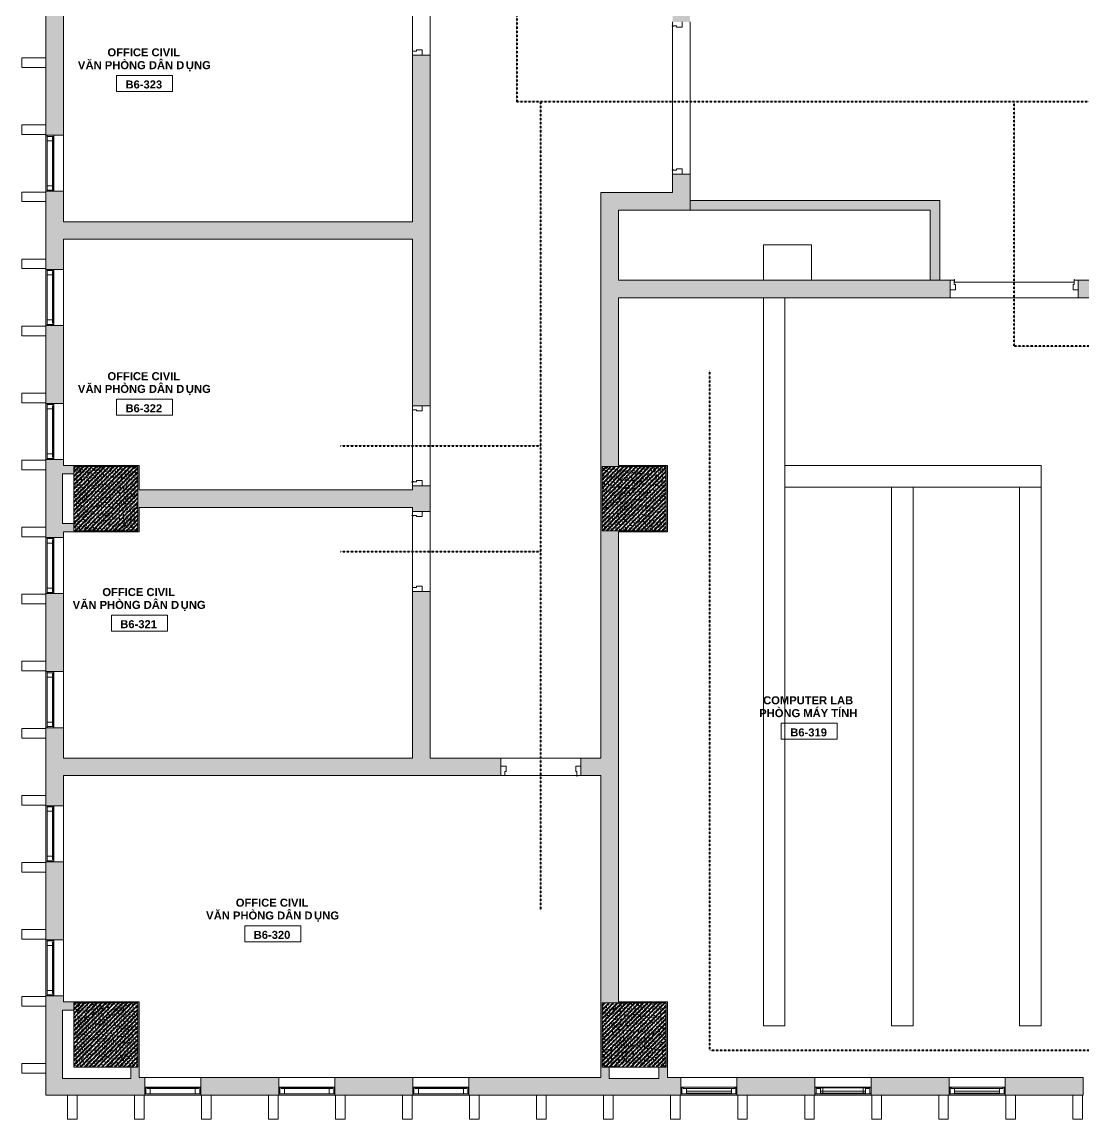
# Model space of a CAD drawing. Header units: millimetres. Extents: x -31340 to 17660, y 19597 to 75297.
# Drawn here: x -31340 to -18080, y 19597 to 33302 of the extents above; entities that cross this region are included whole.
import ezdxf

# ---------------------------------------------------------------- set-up
doc = ezdxf.new("R2010")
doc.units = ezdxf.units.MM
doc.linetypes.add('Dash', pattern=[6.35, 3.175, -3.175])
doc.linetypes.add('dash 1-1', pattern=[2, 1, -1])
for name, color, linetype, lineweight in [('A-AREA-IDEN', 2, 'Continuous', 9), ('A-DETL', 90, 'Continuous', 5), ('A-DOOR', 31, 'Continuous', 5), ('A-DOOR-FRAM', 31, 'Continuous', 5), ('A-FLOR', 192, 'Continuous', 5), ('A-GLAZ', 151, 'Continuous', 5), ('A-GLAZ-CWMG', 51, 'Continuous', 5), ('A-GLAZ-HDLN', 1, 'Dash', 5), ('A-WALL', 113, 'Continuous', 5), ('A-WALL-PATT', 111, 'Continuous', 5), ('M-EQPM', 50, 'Continuous', 5), ('S-COLS', 52, 'Continuous', 5)]:
    doc.layers.add(name, color=color, linetype=linetype, lineweight=lineweight)
doc.styles.add('Arial_B', font='arialbd.ttf', dxfattribs={"height": 100})
doc.styles.add('Arial_B_1', font='arialbd.ttf', dxfattribs={"height": 100})
pattern_1 = [(50, (0, 0), (63.763904, -5.57885), [6.668, -73.343]), (355, (0, 0), (-12.33488, 66.86951), [5.334, -58.674]), (100.451, (5.314, -0.465), (51.43036, 61.29098), [5.667, -62.332]), (46.184, (0, 17.78), (94.87722, -14.71484), [10.001, -110.014]), (96.636, (7.91, 16.55), (83.09115, 86.5993), [8.5, -93.497]), (351.184, (0, 17.78), (83.09204, 86.59928), [8.001, -88.011]), (21, (8.89, 13.335), (53.06449, -35.79273), [6.667, -73.342]), (326, (8.89, 13.335), (21.63066, 64.46546), [5.334, -58.674]), (71.451, (13.31, 10.35), (74.69646, 28.67237), [5.667, -62.332]), (37.5, (0, 0), (1.080413, 29.594271), [1.676, -56.286, 1.676, -57.887, -58.896]), (37.5, (0, 0), (1.080413, 29.594271), [-117.526, 1.676, -57.22]), (7.5, (0, 0), (23.386368, 35.063507), [1.676, -32.283, 1.676, -54.953, -22.447]), (7.5, (0, 0), (23.386368, 35.063507), [-90.589, 1.676, -20.771]), (327.5, (-19.825, 0), (47.456567, -2.005468), [1.676, -20.549, 1.676, -67.666, -92.011]), (327.5, (-19.825, 0), (47.456567, -2.005468), [-91.567, 1.676, -90.335]), (317.5, (-28.715, 0), (51.844948, 8.89904), [1.676, -27.216, 1.676, -44.374, -65.342]), (317.5, (-28.715, 0), (51.844948, 8.89904), [-74.943, 1.676, -63.665]), (45, (0, 0), (-26.71591, 26.71591), []), (45, (0, 10.89), (-26.71591, 26.71591), [])]

# ---------------------------------------------------------------- blocks, each defined once
blk = doc.blocks.new('M_Concrete-Square-Column - C1 - 800 X 800-10759799-3rd Traffic Floor Plan - Pedestrian')
at = {"layer": 'S-COLS'}
h = blk.add_hatch(dxfattribs=at)
h.set_pattern_fill('FP_14', color=256, style=0, pattern_type=2)
h.set_pattern_definition([(50, (30289.934, -27347), (63.763904, -5.57885), [6.667, -73.342]), (355, (30289.934, -27347), (-12.33488, 66.86951), [5.334, -58.674]), (100.451, (30295.25, -27347.465), (51.43036, 61.29098), [5.667, -62.332]), (46.184, (30289.934, -27329.22), (94.87722, -14.71484), [10.001, -110.014]), (96.636, (30297.84, -27330.45), (83.09115, 86.5993), [8.5, -93.497]), (351.184, (30289.93, -27329.22), (83.09204, 86.59928), [8.001, -88.011]), (21, (30298.824, -27333.665), (53.064487, -35.792726), [6.667, -73.342]), (326, (30298.824, -27333.665), (21.63066, 64.46546), [5.334, -58.674]), (71.451, (30303.246, -27336.65), (74.69646, 28.67237), [5.667, -62.332]), (37.5, (30289.934, -27347), (1.080413, 29.594271), [1.676, -56.286, 1.676, -57.887, -58.896]), (37.5, (30289.934, -27347), (1.080413, 29.594271), [-117.526, 1.676, -57.22]), (7.5, (30289.934, -27347), (23.386368, 35.063507), [1.676, -32.283, 1.676, -54.953, -22.447]), (7.5, (30289.934, -27347), (23.386368, 35.063507), [-90.589, 1.676, -20.771]), (327.5, (30270.11, -27347), (47.456567, -2.005468), [1.676, -20.549, 1.676, -67.666, -92.012]), (327.5, (30270.11, -27347), (47.456567, -2.005468), [-91.567, 1.676, -90.335]), (317.5, (30261.22, -27347), (51.844948, 8.89904), [1.676, -27.216, 1.676, -44.374, -65.341]), (317.5, (30261.22, -27347), (51.844948, 8.89904), [-74.943, 1.676, -63.665]), (45, (30289.934, -27347), (-26.71591, 26.71591), []), (45, (30289.934, -27336.11), (-26.71591, 26.71591), [])])
h.paths.add_polyline_path([(-400, -400), (400, -400), (400, 400), (-400, 400), (-400, 65)])
at = {"layer": 'S-COLS', "lineweight": 15}
for p, q in [((400, 400), (-400, 400)), ((-400, 400), (-400, -400)), ((400, -400), (400, 400)), ((-400, -400), (400, -400))]:
    blk.add_line(p, q, dxfattribs=at)
blk = doc.blocks.new('M_Concrete-Square-Column - C1 - 800 X 800-V9-3rd Traffic Floor Plan - Pedestrian')
at = {"layer": 'S-COLS'}
h = blk.add_hatch(dxfattribs=at)
h.set_pattern_fill('FP_15', color=256, style=0, pattern_type=2)
h.set_pattern_definition([(50, (30289.934, -20647), (63.763904, -5.57885), [6.667, -73.342]), (355, (30289.934, -20647), (-12.33488, 66.86951), [5.334, -58.674]), (100.451, (30295.25, -20647.465), (51.43036, 61.29098), [5.667, -62.332]), (46.184, (30289.934, -20629.22), (94.87722, -14.71484), [10.001, -110.014]), (96.636, (30297.84, -20630.45), (83.09115, 86.5993), [8.5, -93.497]), (351.184, (30289.93, -20629.22), (83.09204, 86.59928), [8.001, -88.011]), (21, (30298.824, -20633.665), (53.06449, -35.79273), [6.667, -73.342]), (326, (30298.824, -20633.665), (21.63066, 64.46546), [5.334, -58.674]), (71.451, (30303.246, -20636.65), (74.69646, 28.67237), [5.667, -62.332]), (37.5, (30289.934, -20647), (1.080413, 29.594271), [1.676, -56.286, 1.676, -57.887, -58.896]), (37.5, (30289.934, -20647), (1.080413, 29.594271), [-117.526, 1.676, -57.22]), (7.5, (30289.934, -20647), (23.386368, 35.063507), [1.676, -32.283, 1.676, -54.953, -22.447]), (7.5, (30289.934, -20647), (23.386368, 35.063507), [-90.589, 1.676, -20.771]), (327.5, (30270.11, -20647), (47.456567, -2.005468), [1.676, -20.549, 1.676, -67.666, -92.012]), (327.5, (30270.11, -20647), (47.456567, -2.005468), [-91.567, 1.676, -90.335]), (317.5, (30261.22, -20647), (51.844948, 8.89904), [1.676, -27.216, 1.676, -44.374, -65.341]), (317.5, (30261.22, -20647), (51.844948, 8.89904), [-74.943, 1.676, -63.665]), (45, (30289.934, -20647), (-26.71591, 26.71591), []), (45, (30289.934, -20636.11), (-26.71591, 26.71591), [])])
h.paths.add_polyline_path([(400, -400), (400, 400), (-400, 400), (-400, -400), (348, -400)])
at = {"layer": 'S-COLS', "lineweight": 15}
for p, q in [((400, 400), (-400, 400)), ((-400, 400), (-400, -400)), ((400, -400), (400, 400)), ((-400, -400), (400, -400))]:
    blk.add_line(p, q, dxfattribs=at)
blk = doc.blocks.new('DP3-D301 - DP3-D301-9166700-3rd Traffic Floor Plan - Pedestrian')
at = {"layer": 'A-DOOR'}
for p, q in [((447, 113), (447, 94)), ((447, 94), (450, 94)), ((450, 94), (450, 108))]:
    blk.add_line(p, q, dxfattribs=at)
for centre, radius, start, end in [((450, 113), 3, 290.6789, 180), ((450, 113), 3, 48.0065, 121.3362), ((450, 113), 3, 48.0065, 121.3362), ((450, 113), 3, 48.0065, 121.3362), ((450, 113), 3, 48.0065, 121.3362), ((450, 113), 3, 48.0065, 121.3362), ((450, 113), 3, 48.0065, 121.3362), ((450, 113), 3, 48.0065, 121.3362), ((452, 108), 2.19, 120.9247, 176.9338)]:
    blk.add_arc(centre, radius, start, end, dxfattribs=at)
at = {"layer": 'A-DOOR-FRAM'}
for p, q in [((-450, 110), (-500, 110)), ((-450, 60), (-450, 110)), ((-435, 60), (-450, 60)), ((-435, -10), (-435, 60)), ((450, 60), (435, 60)), ((435, 60), (435, -10)), ((450, 94), (450, 60)), ((500, 110), (451, 110)), ((-500, -10), (-435, -10)), ((435, -10), (500, -10))]:
    blk.add_line(p, q, dxfattribs=at)
blk = doc.blocks.new('DP3-D301 - DP3-D301-9166699-3rd Traffic Floor Plan - Pedestrian')
at = {"layer": 'A-DOOR'}
for p, q in [((447, -94), (447, -113)), ((450, -94), (447, -94)), ((450, -108), (450, -94))]:
    blk.add_line(p, q, dxfattribs=at)
for centre, radius, start, end in [((450, -113), 3, 180, 69.3211), ((450, -113), 3, 238.6638, 311.9935), ((450, -113), 3, 238.6638, 311.9935), ((450, -113), 3, 238.6638, 311.9935), ((450, -113), 3, 238.6638, 311.9935), ((450, -113), 3, 238.6638, 311.9935), ((450, -113), 3, 238.6638, 311.9935), ((450, -113), 3, 238.6638, 311.9935), ((452, -108), 2.19, 183.0662, 239.0753)]:
    blk.add_arc(centre, radius, start, end, dxfattribs=at)
at = {"layer": 'A-DOOR-FRAM'}
for p, q in [((-500, 10), (-435, 10)), ((-435, 10), (-435, -60)), ((435, 10), (500, 10)), ((435, -60), (435, 10)), ((-450, -110), (-500, -110)), ((-450, -60), (-450, -110)), ((-435, -60), (-450, -60)), ((450, -60), (435, -60)), ((450, -94), (450, -60)), ((500, -110), (451, -110))]:
    blk.add_line(p, q, dxfattribs=at)
blk = doc.blocks.new('DP3-DF602 - DP3-DF602-10289383-3rd Traffic Floor Plan - Pedestrian')
at = {"layer": 'A-DOOR'}
for p, q in [((-901, 110), (-950, 110)), ((-900, 108), (-900, 94)), ((-900, 94), (-897, 94)), ((-900, 60), (-900, 94)), ((-885, 60), (-900, 60)), ((-897, 94), (-897, 113)), ((-885, -10), (-885, 60)), ((900, 60), (885, 60)), ((885, 60), (885, -10)), ((897, 113), (897, 94)), ((897, 94), (900, 94)), ((900, 94), (900, 108)), ((900, 94), (900, 60)), ((950, 110), (901, 110)), ((-950, -10), (-885, -10)), ((885, -10), (950, -10))]:
    blk.add_line(p, q, dxfattribs=at)
for centre, radius, start, end in [((-900, 113), 3, 0, 249.3211), ((-900, 113), 3, 58.6638, 131.9935), ((-900, 113), 3, 58.6638, 131.9935), ((-900, 113), 3, 58.6638, 131.9935), ((-900, 113), 3, 58.6638, 131.9935), ((-900, 113), 3, 58.6638, 131.9935), ((-900, 113), 3, 58.6638, 131.9935), ((-900, 113), 3, 58.6638, 131.9935), ((-902, 108), 2.19, 3.0662, 59.0753), ((900, 113), 3, 290.6789, 180), ((900, 113), 3, 48.0065, 121.3362), ((900, 113), 3, 48.0065, 121.3362), ((900, 113), 3, 48.0065, 121.3362), ((900, 113), 3, 48.0065, 121.3362), ((900, 113), 3, 48.0065, 121.3362), ((900, 113), 3, 48.0065, 121.3362), ((900, 113), 3, 48.0065, 121.3362), ((902, 108), 2.19, 120.9247, 176.9338)]:
    blk.add_arc(centre, radius, start, end, dxfattribs=at)
blk = doc.blocks.new('VGU_CLUSTER_W1C - W2C - VGU_CLUSTER_W1C-8570440-3rd Traffic Floor Plan - Pedestrian')
at = {"layer": 'A-GLAZ', "lineweight": 9}
for p, q in [((-350, -12), (-337, -12)), ((-337, -95), (-350, -95)), ((-337, -12), (-322, -12)), ((-337, -95), (-337, -12)), ((-337, -12), (-337, -95)), ((-281, -95), (-337, -95)), ((-322, -12), (-322, -28)), ((-322, -28), (-281, -28)), ((-311, -21), (-251, -21)), ((-311, -28), (-311, -21)), ((-281, -28), (-311, -28)), ((-251, -21), (-251, -28)), ((251, -21), (311, -21)), ((251, -28), (251, -21)), ((281, -28), (322, -28)), ((311, -28), (281, -28)), ((337, -95), (281, -95)), ((311, -21), (311, -28)), ((322, -12), (337, -12)), ((322, -28), (322, -12)), ((337, -12), (337, -95)), ((337, -12), (350, -12)), ((337, -95), (337, -12)), ((350, -95), (337, -95))]:
    blk.add_line(p, q, dxfattribs=at)
at = {"layer": 'A-GLAZ'}
for p, q in [((-322, -12), (322, -12)), ((-281, -28), (281, -28)), ((-281, -28), (-281, -95)), ((281, -95), (-281, -95)), ((-251, -21), (251, -21)), ((281, -28), (281, -95))]:
    blk.add_line(p, q, dxfattribs=at)
blk = doc.blocks.new('VGU_CLUSTER_W1A - W2A - W3A - W4 - W5C - W6 - VGU_CLUSTER_W1A-8565238-3rd Traffic Floor Plan - Pedestrian')
at = {"layer": 'A-GLAZ', "lineweight": 9}
for p, q in [((-350, -12), (-337, -12)), ((-337, -95), (-350, -95)), ((-337, -12), (-322, -12)), ((-337, -95), (-337, -12)), ((-337, -12), (-337, -95)), ((-281, -95), (-337, -95)), ((-322, -12), (-322, -28)), ((-322, -28), (-281, -28)), ((-281, -28), (-281, -95)), ((-281, -88), (-281, -63)), ((-281, -63), (281, -63)), ((281, -88), (-281, -88)), ((281, -28), (322, -28)), ((281, -95), (281, -28)), ((281, -63), (281, -88)), ((337, -95), (281, -95)), ((322, -12), (337, -12)), ((322, -28), (322, -12)), ((337, -12), (337, -95)), ((337, -12), (350, -12)), ((337, -95), (337, -12)), ((350, -95), (337, -95))]:
    blk.add_line(p, q, dxfattribs=at)
at = {"layer": 'A-GLAZ'}
for p, q in [((-322, -12), (322, -12)), ((-281, -28), (281, -28)), ((281, -95), (-281, -95))]:
    blk.add_line(p, q, dxfattribs=at)
at = {"layer": 'A-GLAZ-HDLN'}
for p in [(-13, -12), (13, -12)]:
    blk.add_line(p, (0, -12), dxfattribs=at)
blk = doc.blocks.new('VGU_CLUSTER_W1B - W2B - W3B - VGU_CLUSTER_W1B-8565252-3rd Traffic Floor Plan - Pedestrian')
at = {"layer": 'A-GLAZ', "lineweight": 9}
for p, q in [((-350, -12), (-337, -12)), ((-337, -95), (-350, -95)), ((-337, -12), (-322, -12)), ((-337, -95), (-337, -12)), ((-337, -12), (-337, -95)), ((-281, -95), (-337, -95)), ((-322, -12), (-322, -28)), ((-322, -28), (-281, -28)), ((-311, -21), (-251, -21)), ((-311, -28), (-311, -21)), ((-281, -28), (-311, -28)), ((-281, -88), (-281, -28)), ((-281, -28), (-281, -95)), ((-281, -88), (-281, -63)), ((-281, -63), (281, -63)), ((-251, -88), (-281, -88)), ((281, -88), (-281, -88)), ((-251, -21), (-251, -88)), ((251, -21), (311, -21)), ((251, -88), (251, -21)), ((281, -88), (251, -88)), ((311, -28), (281, -28)), ((281, -28), (281, -88)), ((281, -28), (322, -28)), ((281, -95), (281, -28)), ((281, -63), (281, -88)), ((337, -95), (281, -95)), ((311, -21), (311, -28)), ((322, -12), (337, -12)), ((322, -28), (322, -12)), ((337, -12), (337, -95)), ((337, -12), (350, -12)), ((337, -95), (337, -12)), ((350, -95), (337, -95))]:
    blk.add_line(p, q, dxfattribs=at)
at = {"layer": 'A-GLAZ'}
for p, q in [((-322, -12), (322, -12)), ((281, -95), (-281, -95)), ((-251, -21), (251, -21))]:
    blk.add_line(p, q, dxfattribs=at)
at = {"layer": 'A-GLAZ-HDLN'}
for p, q in [((-13, -12), (0, -12)), ((-13, -95), (0, -95)), ((13, -12), (0, -12)), ((13, -95), (0, -95))]:
    blk.add_line(p, q, dxfattribs=at)
blk = doc.blocks.new('DP3-D401 - DP3-D401-12130310-3rd Traffic Floor Plan - Pedestrian')
at = {"layer": 'A-DOOR'}
for p, q in [((-800, 10), (-735, 10)), ((-735, 10), (-735, -54)), ((735, 10), (800, 10)), ((735, -54), (735, 10)), ((-751, -110), (-800, -110)), ((-750, -54), (-750, -94)), ((-735, -54), (-750, -54)), ((-747, -94), (-750, -94)), ((-750, -94), (-750, -108)), ((-747, -113), (-747, -94)), ((750, -54), (735, -54)), ((747, -94), (747, -113)), ((750, -94), (747, -94)), ((750, -94), (750, -54)), ((750, -108), (750, -94)), ((800, -110), (751, -110))]:
    blk.add_line(p, q, dxfattribs=at)
for centre, radius, start, end in [((-750, -113), 3, 110.6789, 360), ((-750, -113), 3, 228.0065, 301.3362), ((-750, -113), 3, 228.0065, 301.3362), ((-750, -113), 3, 228.0065, 301.3362), ((-750, -113), 3, 228.0065, 301.3362), ((-750, -113), 3, 228.0065, 301.3362), ((-750, -113), 3, 228.0065, 301.3362), ((-750, -113), 3, 228.0065, 301.3362), ((-752, -108), 2.19, 300.9247, 356.9338), ((750, -113), 3, 180, 69.3211), ((750, -113), 3, 238.6638, 311.9935), ((750, -113), 3, 238.6638, 311.9935), ((750, -113), 3, 238.6638, 311.9935), ((750, -113), 3, 238.6638, 311.9935), ((750, -113), 3, 238.6638, 311.9935), ((750, -113), 3, 238.6638, 311.9935), ((750, -113), 3, 238.6638, 311.9935), ((752, -108), 2.19, 183.0662, 239.0753)]:
    blk.add_arc(centre, radius, start, end, dxfattribs=at)
blk = doc.blocks.new('tu dien - tu dien-10598207-3rd Traffic Floor Plan - Pedestrian')
at = {"layer": 'M-EQPM', "color": 7}
for p, q in [((-300, -220), (-300, 220)), ((300, 220), (300, -220)), ((300, -220), (-300, -220))]:
    blk.add_line(p, q, dxfattribs=at)
blk = doc.blocks.new('OUTLET TRACK - OUTLET TRACK-10609662-3rd Traffic Floor Plan - Pedestrian')
at = {"layer": 'M-EQPM', "color": 7}
for p, q in [((9095, 135), (0, 135)), ((0, 135), (9095, 135)), ((9095, -135), (9095, 135)), ((9095, 135), (9095, -135)), ((0, -135), (9095, -135)), ((9095, -135), (0, -135))]:
    blk.add_line(p, q, dxfattribs=at)
blk = doc.blocks.new('OUTLET TRACK - OUTLET TRACK-10613648-3rd Traffic Floor Plan - Pedestrian')
at = {"layer": 'M-EQPM', "color": 7}
for p, q in [((6730, 135), (0, 135)), ((0, 135), (0, -135)), ((0, -135), (0, 135)), ((0, 135), (6730, 135)), ((6730, -135), (6730, 135)), ((6730, 135), (6730, -135)), ((0, -135), (6730, -135)), ((6730, -135), (0, -135))]:
    blk.add_line(p, q, dxfattribs=at)
blk = doc.blocks.new('OUTLET TRACK - OUTLET TRACK-10613652-3rd Traffic Floor Plan - Pedestrian')
at = {"layer": 'M-EQPM', "color": 7}
for p, q in [((3200, 135), (0, 135)), ((0, 135), (0, -135)), ((0, -135), (0, 135)), ((0, 135), (3200, 135)), ((3200, -135), (3200, 135)), ((3200, 135), (3200, -135)), ((0, -135), (3200, -135)), ((3200, -135), (0, -135))]:
    blk.add_line(p, q, dxfattribs=at)
blk = doc.blocks.new('OUTLET TRACK - OUTLET TRACK-10613651-3rd Traffic Floor Plan - Pedestrian')
at = {"layer": 'M-EQPM', "color": 7}
for p, q in [((6730, 135), (0, 135)), ((0, 135), (0, -135)), ((0, -135), (0, 135)), ((0, 135), (6730, 135)), ((6730, -135), (6730, 135)), ((6730, 135), (6730, -135)), ((0, -135), (6730, -135)), ((6730, -135), (0, -135))]:
    blk.add_line(p, q, dxfattribs=at)
blk = doc.blocks.new('Room Tag - Room Tag-8377849-3rd Traffic Floor Plan - Pedestrian')
at = {"layer": 'A-AREA-IDEN'}
for p, q in [((-7, -0.80625), (-7, -4.80625)), ((-7, -0.80625), (7, -0.80625)), ((7, -0.80625), (7, -4.80625)), ((-7, -4.80625), (7, -4.80625))]:
    blk.add_line(p, q, dxfattribs=at)

msp = doc.modelspace()

# ---------------------------------------------------------------- hatches: boundary and pattern name
at = {"layer": 'A-WALL-PATT'}
h = msp.add_hatch(color=256, dxfattribs=at)
h.paths.add_polyline_path([(-26240, 24107), (-26240, 26187), (-26460, 26187), (-26460, 24107)])
h.paths.add_polyline_path([(-26240, 27187), (-26240, 27507), (-26460, 27507), (-26460, 27187)])
h.paths.add_polyline_path([(-26460, 28507), (-26240, 28507), (-26240, 32887), (-26460, 32887), (-26460, 30587)])
h.paths.add_polyline_path([(-26240, 33887), (-26240, 34207), (-26460, 34207), (-26460, 33887)])
h.paths.add_polyline_path([(-26460, 35207), (-26240, 35207), (-26240, 35967), (-26460, 35967)])
h = msp.add_hatch(color=256, dxfattribs=at)
h.paths.add_polyline_path([(-30820, 27762), (-30820, 27836), (-31040, 27836), (-31040, 27762)])
h.paths.add_polyline_path([(-30820, 28536), (-30820, 29511), (-31040, 29511), (-31040, 28536)])
h.paths.add_polyline_path([(-31040, 30211), (-30820, 30211), (-30820, 31186), (-31040, 31186), (-31040, 30344)])
h.paths.add_polyline_path([(-30820, 31886), (-30820, 33532), (-31040, 33532), (-31040, 31886)])
h = msp.add_hatch(color=256, dxfattribs=at)
h.paths.add_polyline_path([(-23210, 30952), (-22990, 30952), (-22990, 31402), (-23210, 31402), (-23210, 31172)])
h.paths.add_polyline_path([(-23095, 33302), (-22990, 33302), (-22990, 33532), (-23210, 33532), (-23210, 33302)])
for points in [[(-23885, 30077), (-23885, 31172), (-24105, 31172), (-24105, 30077)], [(-23885, 30952), (-23210, 30952), (-23210, 31172), (-23885, 31172)], [(-22990, 30952), (-19990, 30952), (-19990, 31072), (-22990, 31072)], [(-19990, 30077), (-19870, 30077), (-19870, 31072), (-19990, 31072), (-19990, 30344)], [(-28786, 30587), (-26460, 30587), (-26460, 30807), (-30820, 30807), (-30820, 30587)], [(-24105, 27762), (-23885, 27762), (-23885, 30077), (-24105, 30077), (-24105, 27999)], [(-31040, 27657), (-30690, 27657), (-30690, 27762), (-31040, 27762)], [(-29890, 27747), (-29875, 27747), (-29875, 27762), (-30690, 27762), (-30690, 27747), (-29942, 27747)], [(-29890, 26932), (-29875, 26932), (-29875, 27747), (-29890, 27747), (-29890, 26947)], [(-23290, 27747), (-23275, 27747), (-23275, 27762), (-24105, 27762), (-24105, 27747), (-23885, 27747)], [(-24090, 26932), (-24090, 27747), (-24105, 27747), (-24105, 26932)], [(-23275, 26932), (-23275, 27747), (-23290, 27747), (-23290, 26932)], [(-31040, 27037), (-30835, 27037), (-30835, 27657), (-31040, 27657), (-31040, 27412)], [(-26474, 27237), (-26460, 27237), (-26460, 27457), (-29875, 27457), (-29875, 27237), (-28786, 27237)], [(-30690, 26932), (-30690, 27037), (-31040, 27037), (-31040, 26932), (-30820, 26932)], [(-29942, 26932), (-29890, 26932), (-29890, 26947), (-30690, 26947), (-30690, 26932)], [(-23885, 21062), (-23885, 26932), (-24105, 26932), (-24105, 21062)], [(-23885, 26932), (-23290, 26932), (-23290, 26947), (-24090, 26947), (-24090, 26932)], [(-26474, 23887), (-26460, 23887), (-26460, 24107), (-30820, 24107), (-30820, 23887), (-28786, 23887)], [(-30835, 20957), (-30690, 20957), (-30690, 21062), (-31040, 21062), (-31040, 20957)], [(-29890, 21047), (-29875, 21047), (-29875, 21062), (-30690, 21062), (-30690, 21047), (-29942, 21047)], [(-29890, 20247), (-29875, 20247), (-29875, 21047), (-29890, 21047), (-29890, 20962)], [(-23290, 21047), (-23275, 21047), (-23275, 21062), (-24105, 21062), (-24105, 21047), (-23885, 21047)], [(-24105, 20247), (-24090, 20247), (-24090, 21047), (-24105, 21047), (-24105, 20962)], [(-23290, 20247), (-23275, 20247), (-23275, 21047), (-23290, 21047), (-23290, 20962)], [(-30835, 19897), (-30835, 20957), (-31040, 20957), (-31040, 19897)], [(-29942, 19897), (-29875, 19897), (-29875, 20247), (-29980, 20247), (-29980, 19897)], [(-24105, 19897), (-24000, 19897), (-24000, 20247), (-24105, 20247), (-24105, 20102)], [(-23380, 19897), (-23275, 19897), (-23275, 20247), (-23380, 20247), (-23380, 20102)], [(-29980, 20102), (-30835, 20102), (-30835, 19897), (-29980, 19897)], [(-23380, 19897), (-23380, 20102), (-24000, 20102), (-24000, 19897)]]:
    msp.add_hatch(color=256, dxfattribs=at).paths.add_polyline_path(points)
h = msp.add_hatch(color=256, dxfattribs=at)
h.paths.add_polyline_path([(-17224, 29857), (-12120, 29857), (-12120, 30077), (-18140, 30077), (-18140, 29857), (-17802, 29857)])
h.paths.add_polyline_path([(-23885, 29857), (-19740, 29857), (-19740, 30077), (-23885, 30077)])
h.paths.add_polyline_path([(-10520, 29857), (-10295, 29857), (-10295, 30077), (-10520, 30077), (-10520, 30051)])
h = msp.add_hatch(color=256, dxfattribs=at)
h.paths.add_polyline_path([(-30820, 21062), (-30820, 21136), (-31040, 21136), (-31040, 21062)])
h.paths.add_polyline_path([(-31040, 21836), (-30820, 21836), (-30820, 22811), (-31040, 22811), (-31040, 22135)])
h.paths.add_polyline_path([(-31040, 23511), (-30820, 23511), (-30820, 24486), (-31040, 24486), (-31040, 23887)])
h.paths.add_polyline_path([(-30820, 25186), (-30820, 26161), (-31040, 26161), (-31040, 25186)])
h.paths.add_polyline_path([(-31040, 26861), (-30820, 26861), (-30820, 26932), (-31040, 26932)])
h = msp.add_hatch(color=256, dxfattribs=at)
h.paths.add_polyline_path([(-24161, 23887), (-24105, 23887), (-24105, 24107), (-24355, 24107), (-24355, 23887)])
h.paths.add_polyline_path([(-25355, 23887), (-25355, 24107), (-26460, 24107), (-26460, 23887), (-26240, 23887)])
h = msp.add_hatch(color=256, dxfattribs=at)
h.paths.add_polyline_path([(-24161, 19897), (-24105, 19897), (-24105, 20117), (-25755, 20117), (-25755, 19897)])
h.paths.add_polyline_path([(-29805, 19897), (-29805, 20117), (-29875, 20117), (-29875, 19897)])
h.paths.add_polyline_path([(-26474, 19897), (-26455, 19897), (-26455, 20117), (-27430, 20117), (-27430, 19897)])
h.paths.add_polyline_path([(-28130, 19897), (-28130, 20117), (-29105, 20117), (-29105, 19897), (-28786, 19897)])
h = msp.add_hatch(color=256, dxfattribs=at)
h.paths.add_polyline_path([(-17380, 19897), (-17305, 19897), (-17305, 20117), (-17380, 20117)])
h.paths.add_polyline_path([(-23105, 19897), (-23105, 20117), (-23275, 20117), (-23275, 19897)])
h.paths.add_polyline_path([(-18380, 19897), (-18080, 19897), (-18080, 20117), (-19055, 20117), (-19055, 19897)])
h.paths.add_polyline_path([(-21430, 19897), (-21430, 20117), (-22405, 20117), (-22405, 19897), (-21849, 19897)])
h.paths.add_polyline_path([(-20730, 19897), (-19755, 19897), (-19755, 20117), (-20730, 20117)])
at = {"layer": 'S-COLS'}
h = msp.add_hatch(dxfattribs=at)
h.set_pattern_fill('FP_1', color=256, style=0, pattern_type=2)
h.set_pattern_definition(pattern_1)
h.paths.add_polyline_path([(-23290, 27747), (-24090, 27747), (-24090, 26947), (-23290, 26947)])
h = msp.add_hatch(dxfattribs=at)
h.set_pattern_fill('FP_1', color=256, style=0, pattern_type=2)
h.set_pattern_definition(pattern_1)
h.paths.add_polyline_path([(-24090, 20247), (-23290, 20247), (-23290, 21047), (-24090, 21047), (-24090, 20962)])

# ---------------------------------------------------------------- linework, layer by layer
at = {"layer": 'A-DETL', "linetype": 'dash 1-1', "lineweight": 40}
for p, q in [((-25155, 65357), (-25155, 32305)), ((4925, 32305), (-25155, 32305)), ((-24855, 22205), (-24855, 32305)), ((-18940, 29252), (-18940, 32305)), ((-15820, 29252), (-18940, 29252)), ((-22744, 20452), (-22744, 28952)), ((-27360, 28007), (-24855, 28007)), ((-27360, 26687), (-24855, 26687)), ((-17744, 20452), (-22744, 20452))]:
    msp.add_line(p, q, dxfattribs=at)
at = {"layer": 'A-FLOR'}
for p, q in [((-26460, 32937), (-26460, 33834)), ((-19690, 30052), (-18190, 30052)), ((-18140, 29857), (-19740, 29857)), ((-26460, 27560), (-26460, 28457)), ((-26460, 26237), (-26460, 27134))]:
    msp.add_line(p, q, dxfattribs=at)
at = {"layer": 'A-GLAZ-CWMG'}
for p, q in [((-31040, 32852), (-31340, 32852)), ((-31340, 32852), (-31340, 32732)), ((-31040, 32732), (-31040, 32852)), ((-31340, 32732), (-31040, 32732)), ((-31040, 32015), (-31340, 32015)), ((-31340, 32015), (-31340, 31895)), ((-31040, 31895), (-31040, 32015)), ((-31340, 31895), (-31040, 31895)), ((-31040, 31177), (-31340, 31177)), ((-31340, 31177), (-31340, 31057)), ((-31040, 31057), (-31040, 31177)), ((-31340, 31057), (-31040, 31057)), ((-31040, 30340), (-31340, 30340)), ((-31340, 30340), (-31340, 30220)), ((-31040, 30220), (-31040, 30340)), ((-31340, 30220), (-31040, 30220)), ((-31040, 29502), (-31340, 29502)), ((-31340, 29502), (-31340, 29382)), ((-31040, 29382), (-31040, 29502)), ((-31340, 29382), (-31040, 29382)), ((-31040, 28665), (-31340, 28665)), ((-31340, 28665), (-31340, 28545)), ((-31040, 28545), (-31040, 28665)), ((-31340, 28545), (-31040, 28545)), ((-31040, 27827), (-31340, 27827)), ((-31340, 27827), (-31340, 27707)), ((-31040, 27707), (-31040, 27827)), ((-31340, 27707), (-31040, 27707)), ((-31040, 26990), (-31340, 26990)), ((-31340, 26990), (-31340, 26870)), ((-31340, 26870), (-31040, 26870)), ((-31040, 26870), (-31040, 26990)), ((-31040, 26152), (-31340, 26152)), ((-31340, 26152), (-31340, 26032)), ((-31040, 26032), (-31040, 26152)), ((-31340, 26032), (-31040, 26032)), ((-31040, 25315), (-31340, 25315)), ((-31340, 25315), (-31340, 25195)), ((-31040, 25195), (-31040, 25315)), ((-31340, 25195), (-31040, 25195)), ((-31040, 24477), (-31340, 24477)), ((-31340, 24477), (-31340, 24357)), ((-31040, 24357), (-31040, 24477)), ((-31340, 24357), (-31040, 24357)), ((-31040, 23640), (-31340, 23640)), ((-31340, 23640), (-31340, 23520)), ((-31040, 23520), (-31040, 23640)), ((-31340, 23520), (-31040, 23520)), ((-31040, 22802), (-31340, 22802)), ((-31340, 22802), (-31340, 22682)), ((-31040, 22682), (-31040, 22802)), ((-31340, 22682), (-31040, 22682)), ((-31040, 21965), (-31340, 21965)), ((-31340, 21965), (-31340, 21845)), ((-31040, 21845), (-31040, 21965)), ((-31340, 21845), (-31040, 21845)), ((-31040, 21127), (-31340, 21127)), ((-31340, 21127), (-31340, 21007)), ((-31040, 21007), (-31040, 21127)), ((-31340, 21007), (-31040, 21007)), ((-31040, 20290), (-31340, 20290)), ((-31340, 20290), (-31340, 20170)), ((-31040, 20170), (-31040, 20290)), ((-31340, 20170), (-31040, 20170)), ((-30651, 19897), (-30771, 19897)), ((-30771, 19897), (-30771, 19597)), ((-30651, 19597), (-30651, 19897)), ((-29814, 19897), (-29934, 19897)), ((-29934, 19897), (-29934, 19597)), ((-29814, 19597), (-29814, 19897)), ((-28976, 19897), (-29096, 19897)), ((-29096, 19897), (-29096, 19597)), ((-28976, 19597), (-28976, 19897)), ((-28139, 19897), (-28259, 19897)), ((-28259, 19897), (-28259, 19597)), ((-28139, 19597), (-28139, 19897)), ((-27301, 19897), (-27421, 19897)), ((-27421, 19897), (-27421, 19597)), ((-27301, 19597), (-27301, 19897)), ((-26464, 19897), (-26584, 19897)), ((-26584, 19897), (-26584, 19597)), ((-26464, 19597), (-26464, 19897)), ((-25626, 19897), (-25746, 19897)), ((-25746, 19897), (-25746, 19597)), ((-25626, 19597), (-25626, 19897)), ((-24789, 19897), (-24909, 19897)), ((-24909, 19897), (-24909, 19597)), ((-24789, 19597), (-24789, 19897)), ((-23951, 19897), (-24071, 19897)), ((-24071, 19897), (-24071, 19597)), ((-23951, 19597), (-23951, 19897)), ((-23114, 19897), (-23234, 19897)), ((-23234, 19897), (-23234, 19597)), ((-23114, 19597), (-23114, 19897)), ((-22276, 19897), (-22396, 19897)), ((-22396, 19897), (-22396, 19597)), ((-22276, 19597), (-22276, 19897)), ((-21439, 19897), (-21559, 19897)), ((-21559, 19897), (-21559, 19597)), ((-21439, 19597), (-21439, 19897)), ((-20601, 19897), (-20721, 19897)), ((-20721, 19897), (-20721, 19597)), ((-20601, 19597), (-20601, 19897)), ((-19764, 19897), (-19884, 19897)), ((-19884, 19897), (-19884, 19597)), ((-19764, 19597), (-19764, 19897)), ((-18926, 19897), (-19046, 19897)), ((-19046, 19897), (-19046, 19597)), ((-18926, 19597), (-18926, 19897)), ((-18089, 19897), (-18209, 19897)), ((-18209, 19897), (-18209, 19597)), ((-18089, 19597), (-18089, 19897)), ((-30771, 19597), (-30651, 19597)), ((-29934, 19597), (-29814, 19597)), ((-29096, 19597), (-28976, 19597)), ((-28259, 19597), (-28139, 19597)), ((-27421, 19597), (-27301, 19597)), ((-26584, 19597), (-26464, 19597)), ((-25746, 19597), (-25626, 19597)), ((-24909, 19597), (-24789, 19597)), ((-24071, 19597), (-23951, 19597)), ((-23234, 19597), (-23114, 19597)), ((-22396, 19597), (-22276, 19597)), ((-21559, 19597), (-21439, 19597)), ((-20721, 19597), (-20601, 19597)), ((-19884, 19597), (-19764, 19597)), ((-19046, 19597), (-18926, 19597)), ((-18209, 19597), (-18089, 19597))]:
    msp.add_line(p, q, dxfattribs=at)
at = {"layer": 'A-WALL', "lineweight": 15}
for p, q in [((-31040, 34536), (-31040, 31886)), ((-30820, 31886), (-30820, 33532)), ((-26460, 32887), (-26460, 30807)), ((-26240, 32887), (-26460, 32887)), ((-26240, 28507), (-26240, 32887)), ((-31040, 31886), (-30820, 31886)), ((-23210, 31402), (-23210, 31172)), ((-22990, 31402), (-23210, 31402)), ((-22990, 30952), (-22990, 31402)), ((-31040, 31186), (-31040, 30211)), ((-30820, 31186), (-31040, 31186)), ((-30820, 30807), (-30820, 31186)), ((-24105, 31172), (-24105, 24107)), ((-23210, 31172), (-24105, 31172)), ((-19870, 31072), (-22990, 31072)), ((-19870, 30077), (-19870, 31072)), ((-23885, 30952), (-19990, 30952)), ((-23885, 30077), (-23885, 30952)), ((-19990, 30952), (-19990, 30077)), ((-26460, 30807), (-30820, 30807)), ((-30820, 30587), (-26460, 30587)), ((-30820, 30211), (-30820, 30587)), ((-26460, 30587), (-26460, 28507)), ((-31040, 30211), (-30820, 30211)), ((-19740, 30077), (-23885, 30077)), ((-19740, 29857), (-19740, 30077)), ((-18010, 30077), (-18140, 30077)), ((-18140, 30077), (-18140, 29857)), ((-23885, 27762), (-23885, 29857)), ((-23885, 29857), (-19740, 29857)), ((-18140, 29857), (-17000, 29857)), ((-31040, 29511), (-31040, 28536)), ((-30820, 29511), (-31040, 29511)), ((-30820, 28536), (-30820, 29511)), ((-31040, 28536), (-30820, 28536)), ((-26460, 28507), (-26240, 28507)), ((-30820, 27836), (-31040, 27836)), ((-31040, 27836), (-31040, 26861)), ((-30820, 27762), (-30820, 27836)), ((-29875, 27762), (-30820, 27762)), ((-29875, 27457), (-29875, 27762)), ((-24090, 27747), (-23290, 27747)), ((-24090, 26947), (-24090, 27747)), ((-23275, 27762), (-23885, 27762)), ((-23290, 27747), (-23290, 26947)), ((-23275, 26932), (-23275, 27762)), ((-30835, 27657), (-30690, 27657)), ((-30835, 27037), (-30835, 27657)), ((-26460, 27457), (-29875, 27457)), ((-26460, 27507), (-26460, 27457)), ((-26240, 27507), (-26460, 27507)), ((-26240, 27187), (-26240, 27507)), ((-29875, 26932), (-29875, 27237)), ((-29875, 27237), (-26460, 27237)), ((-26460, 27237), (-26460, 27187)), ((-26460, 27187), (-26240, 27187)), ((-30690, 27037), (-30835, 27037)), ((-30820, 26932), (-29875, 26932)), ((-30820, 26861), (-30820, 26932)), ((-23290, 26947), (-24090, 26947)), ((-23885, 26932), (-23275, 26932)), ((-23885, 21062), (-23885, 26932)), ((-31040, 26861), (-30820, 26861)), ((-26460, 26187), (-26460, 24107)), ((-26240, 26187), (-26460, 26187)), ((-26240, 24107), (-26240, 26187)), ((-31040, 26161), (-31040, 25186)), ((-30820, 26161), (-31040, 26161)), ((-30820, 25186), (-30820, 26161)), ((-31040, 25186), (-30820, 25186)), ((-31040, 24486), (-31040, 23511)), ((-30820, 24486), (-31040, 24486)), ((-30820, 24107), (-30820, 24486)), ((-26460, 24107), (-30820, 24107)), ((-25355, 24107), (-26240, 24107)), ((-25355, 23887), (-25355, 24107)), ((-24105, 24107), (-24355, 24107)), ((-24355, 24107), (-24355, 23887)), ((-30820, 23511), (-30820, 23887)), ((-30820, 23887), (-25355, 23887)), ((-24355, 23887), (-24105, 23887)), ((-24105, 23887), (-24105, 20117)), ((-31040, 23511), (-30820, 23511)), ((-31040, 22811), (-31040, 21836)), ((-30820, 22811), (-31040, 22811)), ((-30820, 21836), (-30820, 22811)), ((-31040, 21836), (-30820, 21836)), ((-31040, 21136), (-31040, 19897)), ((-30820, 21136), (-31040, 21136)), ((-30820, 21062), (-30820, 21136)), ((-29875, 21062), (-30820, 21062)), ((-29875, 20117), (-29875, 21062)), ((-24090, 21047), (-23290, 21047)), ((-24090, 20247), (-24090, 21047)), ((-23275, 21062), (-23885, 21062)), ((-23290, 21047), (-23290, 20247)), ((-23275, 20117), (-23275, 21062)), ((-30835, 20957), (-30690, 20957)), ((-30835, 20102), (-30835, 20957)), ((-29980, 20247), (-29980, 20102)), ((-24000, 20247), (-24090, 20247)), ((-24000, 20102), (-24000, 20247)), ((-23380, 20247), (-23380, 20102)), ((-23290, 20247), (-23380, 20247)), ((-29980, 20102), (-30835, 20102)), ((-29805, 20117), (-29875, 20117)), ((-29805, 19897), (-29805, 20117)), ((-28130, 20117), (-29105, 20117)), ((-29105, 20117), (-29105, 19897)), ((-28130, 19897), (-28130, 20117)), ((-26455, 20117), (-27430, 20117)), ((-27430, 20117), (-27430, 19897)), ((-26455, 19897), (-26455, 20117)), ((-24105, 20117), (-25755, 20117)), ((-25755, 20117), (-25755, 19897)), ((-23380, 20102), (-24000, 20102)), ((-23105, 20117), (-23275, 20117)), ((-23105, 19897), (-23105, 20117)), ((-21430, 20117), (-22405, 20117)), ((-22405, 20117), (-22405, 19897)), ((-21430, 19897), (-21430, 20117)), ((-19755, 20117), (-20730, 20117)), ((-20730, 20117), (-20730, 19897)), ((-19755, 19897), (-19755, 20117)), ((-18080, 20117), (-19055, 20117)), ((-19055, 20117), (-19055, 19897)), ((-18080, 19897), (-18080, 20117)), ((-31040, 19897), (-29980, 19897)), ((-29980, 19897), (-29805, 19897)), ((-29105, 19897), (-28130, 19897)), ((-27430, 19897), (-26455, 19897)), ((-25755, 19897), (-23105, 19897)), ((-22405, 19897), (-21430, 19897)), ((-20730, 19897), (-19755, 19897)), ((-19055, 19897), (-18080, 19897))]:
    msp.add_line(p, q, dxfattribs=at)
at = {"layer": 'A-WALL'}
for p, q in [((-26240, 33887), (-26240, 32887)), ((-23210, 31455), (-23210, 33249)), ((-22990, 33302), (-22990, 31402)), ((-31040, 31186), (-31040, 31886)), ((-30820, 31886), (-30820, 31186)), ((-31040, 29511), (-31040, 30211)), ((-30820, 30211), (-30820, 29511)), ((-31040, 27836), (-31040, 28536)), ((-30820, 28536), (-30820, 27836)), ((-26240, 28507), (-26240, 27507)), ((-26240, 27187), (-26240, 26187)), ((-31040, 26161), (-31040, 26861)), ((-30820, 26861), (-30820, 26161)), ((-31040, 24486), (-31040, 25186)), ((-30820, 25186), (-30820, 24486)), ((-25355, 24107), (-24355, 24107)), ((-24408, 23887), (-25305, 23887)), ((-31040, 22811), (-31040, 23511)), ((-30820, 23511), (-30820, 22811)), ((-31040, 21136), (-31040, 21836)), ((-30820, 21836), (-30820, 21136)), ((-29805, 20117), (-29105, 20117)), ((-28130, 20117), (-27430, 20117)), ((-26455, 20117), (-25755, 20117)), ((-23105, 20117), (-22405, 20117)), ((-21430, 20117), (-20730, 20117)), ((-19755, 20117), (-19055, 20117)), ((-29105, 19897), (-29805, 19897)), ((-27430, 19897), (-28130, 19897)), ((-25755, 19897), (-26455, 19897)), ((-22405, 19897), (-23105, 19897)), ((-20730, 19897), (-21430, 19897)), ((-19055, 19897), (-19755, 19897))]:
    msp.add_line(p, q, dxfattribs=at)
at = {"layer": 'S-COLS', "lineweight": 15}
for p, q in [((-23290, 27747), (-24090, 27747)), ((-24090, 27747), (-24090, 26947)), ((-23290, 26947), (-23290, 27747)), ((-24090, 26947), (-23290, 26947)), ((-23290, 21047), (-24090, 21047)), ((-24090, 21047), (-24090, 20247)), ((-23290, 20247), (-23290, 21047)), ((-24090, 20247), (-23290, 20247))]:
    msp.add_line(p, q, dxfattribs=at)

# ---------------------------------------------------------------- block references
at = {"layer": 'A-AREA-IDEN', "xscale": 49.99999999999998, "yscale": 49.99999999999998, "zscale": 49.99999999999998}
for p in [(-29808, 32674), (-29808, 28630), (-29872, 25933), (-21501, 24581), (-28205, 22052)]:
    msp.add_blockref('Room Tag - Room Tag-8377849-3rd Traffic Floor Plan - Pedestrian', p, dxfattribs=at)
at = {"layer": 'A-DOOR'}
for name, p, rotation in [('DP3-DF602 - DP3-DF602-10289383-3rd Traffic Floor Plan - Pedestrian', (-23100, 32352), 89.99999999999991), ('DP3-D401 - DP3-D401-12130310-3rd Traffic Floor Plan - Pedestrian', (-18940, 29967), 180)]:
    msp.add_blockref(name, p, dxfattribs=dict(at, rotation=rotation))
at = {"layer": 'A-DOOR-FRAM'}
for name, p, rotation in [('DP3-D301 - DP3-D301-9166700-3rd Traffic Floor Plan - Pedestrian', (-26350, 33387), 89.99999999999991), ('DP3-D301 - DP3-D301-9166699-3rd Traffic Floor Plan - Pedestrian', (-26350, 28007), 269.9999999999999), ('DP3-D301 - DP3-D301-9166700-3rd Traffic Floor Plan - Pedestrian', (-26350, 26687), 89.99999999999991)]:
    msp.add_blockref(name, p, dxfattribs=dict(at, rotation=rotation))
msp.add_blockref('DP3-D301 - DP3-D301-9166699-3rd Traffic Floor Plan - Pedestrian', (-24855, 23997), dxfattribs=at)
at = {"layer": 'A-GLAZ', "rotation": 270}
for p in [(-30930, 31536), (-30930, 29861), (-30930, 28186), (-30930, 26511), (-30930, 24836), (-30930, 23161), (-30930, 21486)]:
    msp.add_blockref('VGU_CLUSTER_W1C - W2C - VGU_CLUSTER_W1C-8570440-3rd Traffic Floor Plan - Pedestrian', p, dxfattribs=at)
at = {"layer": 'A-GLAZ'}
for name, p in [('VGU_CLUSTER_W1C - W2C - VGU_CLUSTER_W1C-8570440-3rd Traffic Floor Plan - Pedestrian', (-29455, 20007)), ('VGU_CLUSTER_W1C - W2C - VGU_CLUSTER_W1C-8570440-3rd Traffic Floor Plan - Pedestrian', (-27780, 20007)), ('VGU_CLUSTER_W1C - W2C - VGU_CLUSTER_W1C-8570440-3rd Traffic Floor Plan - Pedestrian', (-26105, 20007)), ('VGU_CLUSTER_W1A - W2A - W3A - W4 - W5C - W6 - VGU_CLUSTER_W1A-8565238-3rd Traffic Floor Plan - Pedestrian', (-22755, 20007)), ('VGU_CLUSTER_W1B - W2B - W3B - VGU_CLUSTER_W1B-8565252-3rd Traffic Floor Plan - Pedestrian', (-21080, 20007)), ('VGU_CLUSTER_W1A - W2A - W3A - W4 - W5C - W6 - VGU_CLUSTER_W1A-8565238-3rd Traffic Floor Plan - Pedestrian', (-19405, 20007))]:
    msp.add_blockref(name, p, dxfattribs=at)
at = {"layer": 'M-EQPM', "color": 7}
for name, p, rotation in [('tu dien - tu dien-10598207-3rd Traffic Floor Plan - Pedestrian', (-21775, 30297), 180), ('OUTLET TRACK - OUTLET TRACK-10609662-3rd Traffic Floor Plan - Pedestrian', (-21940, 29857), 269.9999999999999), ('OUTLET TRACK - OUTLET TRACK-10613652-3rd Traffic Floor Plan - Pedestrian', (-18605, 27627), 180), ('OUTLET TRACK - OUTLET TRACK-10613648-3rd Traffic Floor Plan - Pedestrian', (-20340, 27492), 269.9999999999999), ('OUTLET TRACK - OUTLET TRACK-10613651-3rd Traffic Floor Plan - Pedestrian', (-18740, 27492), 269.9999999999999)]:
    msp.add_blockref(name, p, dxfattribs=dict(at, rotation=rotation))
at = {"layer": 'S-COLS', "lineweight": 15}
for name, p in [('M_Concrete-Square-Column - C1 - 800 X 800-10759799-3rd Traffic Floor Plan - Pedestrian', (-30290, 27347)), ('M_Concrete-Square-Column - C1 - 800 X 800-V9-3rd Traffic Floor Plan - Pedestrian', (-30290, 20647))]:
    msp.add_blockref(name, p, dxfattribs=at)

# ---------------------------------------------------------------- texts
at = {"layer": 'A-AREA-IDEN', "char_height": 100, "attachment_point": 1}
for s, insert, width, style in [('OFFICE CIVIL', (-30271, 32972), 1118.35, 'Arial_B'), ('\\fArial|b1|i0|c0|p34|;V', (-30641, 32812), 116.24, 'Arial_B'), ('ĂN PHÒNG DÂN D', (-30545, 32812), 1519.2, 'Arial_B'), ('\\fArial|b1|i0|c254|p34|;Ụ', (-29292, 32812), 124.26, 'Arial_B_1'), ('NG', (-29189, 32812), 256.54, 'Arial_B'), ('B6-323', (-30046, 32571), 565.19, 'Arial_B'), ('OFFICE CIVIL', (-30271, 28927), 1118.35, 'Arial_B'), ('ĂN PHÒNG DÂN D', (-30545, 28768), 1519.2, 'Arial_B'), ('\\fArial|b1|i0|c0|p34|;V', (-30641, 28768), 116.24, 'Arial_B'), ('\\fArial|b1|i0|c254|p34|;Ụ', (-29292, 28768), 124.26, 'Arial_B_1'), ('NG', (-29189, 28768), 256.54, 'Arial_B'), ('B6-322', (-30046, 28526), 565.19, 'Arial_B'), ('OFFICE CIVIL', (-30335, 26230), 1118.35, 'Arial_B'), ('\\fArial|b1|i0|c0|p34|;V', (-30706, 26070), 116.24, 'Arial_B'), ('ĂN PHÒNG DÂN D', (-30610, 26070), 1519.2, 'Arial_B'), ('\\fArial|b1|i0|c254|p34|;Ụ', (-29356, 26070), 124.26, 'Arial_B_1'), ('NG', (-29254, 26070), 256.54, 'Arial_B'), ('B6-321', (-30111, 25829), 565.19, 'Arial_B'), ('COMPUTER LAB', (-22078, 24878), 1394.94, 'Arial_B'), ('PHÒNG MÁY TÍNH', (-22127, 24718), 1515.19, 'Arial_B'), ('B6-319', (-21739, 24477), 565.19, 'Arial_B'), ('OFFICE CIVIL', (-28668, 22350), 1118.35, 'Arial_B'), ('ĂN PHÒNG DÂN D', (-28943, 22190), 1519.2, 'Arial_B'), ('\\fArial|b1|i0|c0|p34|;V', (-29039, 22190), 116.24, 'Arial_B'), ('\\fArial|b1|i0|c254|p34|;Ụ', (-27689, 22190), 124.26, 'Arial_B_1'), ('NG', (-27587, 22190), 256.54, 'Arial_B'), ('B6-320', (-28444, 21948), 565.19, 'Arial_B')]:
    msp.add_mtext(s, dxfattribs=dict(at, insert=insert, width=width, style=style))

doc.saveas('drawing.dxf')
